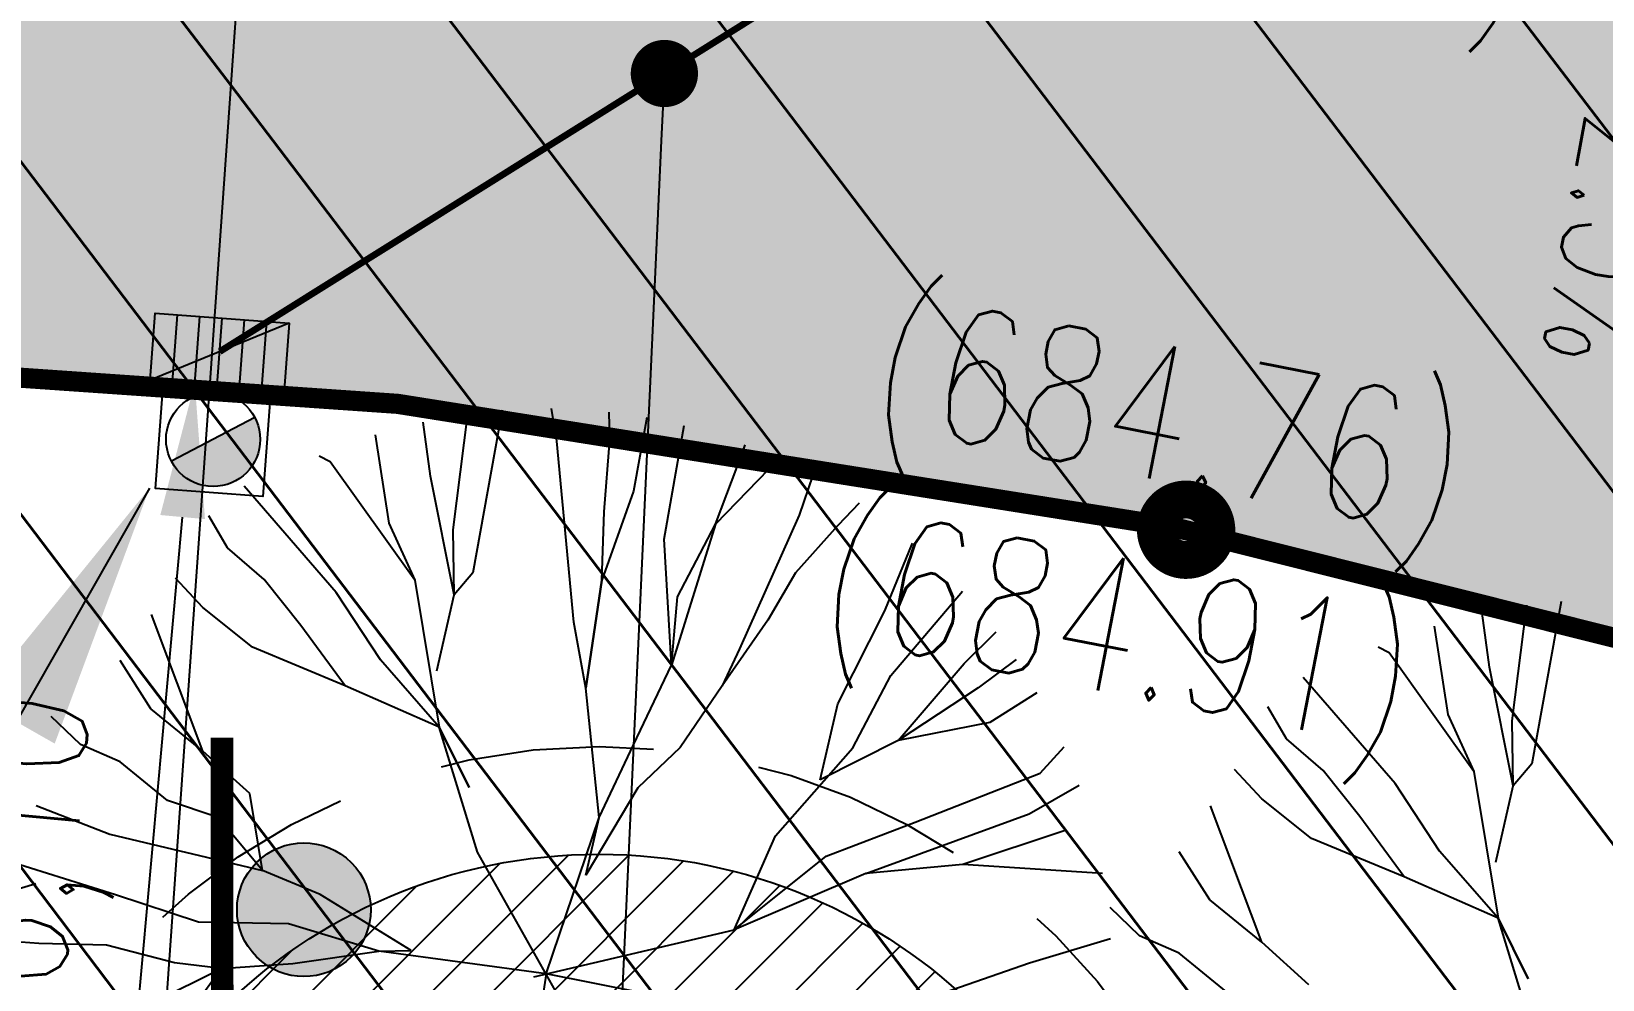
# Model space of a CAD drawing. Extents: x 352140 to 354978, y 6304672 to 6307963.
# Drawn here: x 352327.38 to 352339.06, y 6306019.34 to 6306026.39 of the extents above; entities that cross this region are included whole.
import ezdxf
from ezdxf import colors
from ezdxf.entities.mleader import LeaderData, LeaderLine
from ezdxf.enums import TextEntityAlignment as Align
from ezdxf.math import Vec2, Vec3

# ---------------------------------------------------------------- set-up
doc = ezdxf.new("R2010")
doc.units = 0
for name, pattern in [('CONTINUOS', [0]), ('DASHDOT', [1, 0.5, -0.25, 0, -0.25]), ('DASHDOTX2', [2, 1, -0.5, 0, -0.5]), ('DASHED', [19.049999999999997, 12.7, -6.35]), ('HIDDEN', [9.524999999999999, 6.35, -3.175])]:
    doc.linetypes.add(name, pattern=pattern)
doc.layers.get('0').update_dxf_attribs({"linetype": 'CONTINUOUS'})
for name, color, linetype in [('00-S2_ALL AREA APORTANTES', 150, 'CONTINUOUS'), ('00_All ext_Descarga sum', 1, 'CONTINUOUS'), ('00_All ext_Txt', 4, 'CONTINUOUS'), ('00_Demarc_Señal Proyectada', 1, 'CONTINUOUS'), ('00_S2_All ext_Sumidero', 3, 'CONTINUOUS'), ('01_Dem Ext_Transl_niv.anillo', 130, 'CONTINUOUS'), ('02_Geo ext_Acotamiento', 7, 'CONTINUOUS'), ('03_Pav ext_Escurrimiento', 2, 'CONTINUOUS'), ('03_Pav ext_HCV', 34, 'CONTINUOUS'), ('03_Pav ext_Vereda HC', 42, 'CONTINUOUS'), ('03_Pav proy_Solera Tipo A', 1, 'CONTINUOUS'), ('03_S3_Pav ext_Cota', 2, 'CONTINUOUS'), ('05_All ext_Txt', 4, 'CONTINUOUS'), ('Paisajismo', 253, 'CONTINUOUS')]:
    doc.layers.add(name, color=color, linetype=linetype)
doc.layers.add('EJE PROYECTADO', color=7, linetype='DASHDOTX2', lineweight=15)
doc.styles.add('JPG_2MM', font='simplex.shx', dxfattribs={"height": 1})
doc.styles.add('ROMANS', font='romans.shx', dxfattribs={"width": 0.75})
doc.dimstyles.new('acio', dxfattribs={"dimscale": 0, "dimtxt": 2, "dimasz": 2, "dimexe": 1, "dimexo": 1, "dimtad": 1, "dimrnd": 0.05, "dimzin": 1, "dimtxsty": 'ROMANS', "dimcen": 2.5, "dimclrt": 2, "dimaunit": 2, "dimazin": 0, "dimtfac": 1, "dimtmove": 0, "dimatfit": 3, "dimfxl": 1, "dimfxlon": 1, "dimarcsym": 0})
doc.dimstyles.new('Principal', dxfattribs={"dimscale": 0, "dimtxt": 2, "dimasz": 2, "dimexe": 1, "dimexo": 1, "dimtad": 1, "dimrnd": 0.05, "dimzin": 1, "dimtxsty": 'ROMANS', "dimcen": 2.5, "dimclrt": 2, "dimaunit": 2, "dimadec": 0, "dimazin": 0, "dimtfac": 1, "dimtmove": 0, "dimatfit": 3, "dimfxl": 1, "dimfxlon": 1, "dimarcsym": 0})
pattern_1 = [(127.2451660467093, (0, 0), (-1.263734244477452, -0.9607975902004564), [])]

# ---------------------------------------------------------------- blocks, each defined once
blk = doc.blocks.new('*U879')
h = blk.add_hatch(color=256)
edge = h.paths.add_edge_path()
edge.add_ellipse((0, 0), major_axis=(-0.4194812129581035, 0.4194812129581035), ratio=0.9999999968984781, start_angle=0, end_angle=360)
at = {"const_width": 0.2}
blk.add_lwpolyline([(-1.528137758868979, -0.7270930428057909), (1.68639813848722, -0.7232127214472257)], dxfattribs=at)
blk.add_ellipse((0, 0), major_axis=(-0.4194812129581035, 0.4194812129581035), ratio=0.9999999968984781, start_param=3.927291289987745, end_param=10.21047659716733)
blk = doc.blocks.new('_Dot')
at = {"color": 0, "linetype": 'ByBlock', "lineweight": -2}
blk.add_line((-0.5, 0), (-1, 0), dxfattribs=at)
at = {"color": 0, "linetype": 'ByBlock', "const_width": 0.5}
blk.add_lwpolyline([(-0.25, 0, 1), (0.25, 0, 1)], format="xyb", close=True, dxfattribs=at)
blk = doc.blocks.new('*U962')
at = {"layer": 'EJE PROYECTADO', "color": 7, "linetype": 'DASHDOT', "lineweight": 15, "ltscale": 4}
blk.add_arc((352323.9821354292, 6305956.91211073), 72.37226913880471, 63.50553329109514, 114.7343948820518, dxfattribs=at)
blk = doc.blocks.new('SUMIDEROS2-flat-36')
h = blk.add_hatch(color=256)
h.dxf.hatch_style = 1
h.paths.add_polyline_path([(-2384012.433764914, 5850958.890662028), (-2384013.236991516, 5850959.486335617), (-2384012.135928119, 5850959.292275329)])
h = blk.add_hatch(color=256)
h.dxf.hatch_style = 1
h.paths.add_polyline_path([(-2384013.425125614, 5850958.89225714, 1), (-2384012.727470282, 5850958.835011723)])
at = {"ltscale": 0.5}
blk.add_line((-2384012.135928119, 5850959.292275329), (-2384013.236991516, 5850959.486335617), dxfattribs=at)
for points in [[(-2384012.939154722, 5850959.887948919), (-2384012.135928119, 5850959.292275329), (-2384012.433764914, 5850958.890662028), (-2384013.236991516, 5850959.486335617)], [(-2384013.236991516, 5850959.486335617), (-2384012.939154722, 5850959.887948919), (-2384012.135928119, 5850959.292275329), (-2384012.433764914, 5850958.890662028)]]:
    blk.add_lwpolyline(points, close=True)
for points in [[(-2384013.103120416, 5850959.387056686), (-2384012.805283621, 5850959.788669988)], [(-2384012.969249316, 5850959.287777754), (-2384012.671412521, 5850959.689391055)], [(-2384012.835378215, 5850959.188498823), (-2384012.53754142, 5850959.590112124)], [(-2384012.701507115, 5850959.089219891), (-2384012.40367032, 5850959.490833192)], [(-2384012.701507115, 5850959.089219891), (-2384012.40367032, 5850959.490833192)], [(-2384012.514087574, 5850958.950229387), (-2384012.990626445, 5850958.307648106), (-2384013.633207727, 5850958.784186976), (-2384013.156668856, 5850959.426768258)], [(-2384012.567636014, 5850958.98994096), (-2384012.269799219, 5850959.391554261)], [(-2384012.727470282, 5850958.835011723), (-2384013.425125613, 5850958.89225714)]]:
    blk.add_lwpolyline(points)
blk.add_circle((-2384013.076297948, 5850958.863634431), 0.35, dxfattribs=at)
blk = doc.blocks.new('*D1352')
at = {"layer": '02_Geo ext_Acotamiento', "color": 0, "linetype": 'ByBlock', "lineweight": -2, "transparency": 16777216}
blk.add_line((352328.0176167181, 6306017.45825592), (352328.4999557082, 6306022.775710295), dxfattribs=at)
at = {"layer": '02_Geo ext_Acotamiento', "color": 0, "linetype": 'ByBlock', "transparency": 16777216}
blk.add_solid([(352328.3339705103, 6306022.790766585), (352328.6659409061, 6306022.760654005), (352328.5902934455, 6306023.771621482)], dxfattribs=at)
at = {"layer": '02_Geo ext_Acotamiento', "color": 2, "linetype": 'ByBlock', "transparency": 16777216, "insert": (352327.3095908203, 6306019.70103052), "char_height": 1, "attachment_point": 5, "rotation": 84.81696283952401, "style": 'ROMANS'}
blk.add_mtext('R66,10', dxfattribs=at)
blk = doc.blocks.new('1.0 - LO RECABARREN LOTEO PARQUE - VEGETACION PROPUESTA ETAPA MUNICIPAL')
at = {"layer": 'Paisajismo', "color": 251}
for p, q in [((352330.5103395779, 6306022.681366544), (352330.6189292844, 6306023.542297062)), ((352330.8749699307, 6306023.570183864), (352330.6571513934, 6306022.362131741)), ((352331.2822750426, 6306023.339956432), (352331.2411822072, 6306023.582735034)), ((352331.6758227732, 6306023.349795572), (352331.6719187397, 6306023.556566924)), ((352331.9511093124, 6306023.5156308), (352331.8524293865, 6306022.968337565)), ((352329.9317455674, 6306023.386446211), (352330.0317319679, 6306022.730827267)), ((352330.3419030309, 6306023.080695764), (352330.2878881233, 6306023.482350023)), ((352332.0804206693, 6306022.610383892), (352332.2291533955, 6306023.455497915)), ((352331.4082498099, 6306021.993929266), (352331.2822750426, 6306023.339956432)), ((352331.6325172725, 6306022.814499146), (352331.6758227732, 6306023.349795572)), ((352332.665611903, 6306023.261588567), (352332.6819197881, 6306023.313811284)), ((352329.5957430633, 6306023.187360359), (352329.5148389092, 6306023.229556697)), ((352330.2266778499, 6306022.306927465), (352329.5957430633, 6306023.187360359)), ((352332.4621285552, 6306022.723267836), (352332.665611903, 6306023.261588567)), ((352332.9339154466, 6306023.210137046), (352332.4621285552, 6306022.723267836)), ((352330.5194560179, 6306022.198528038), (352330.3419030309, 6306023.080695764)), ((352333.1839409992, 6306023.08640804), (352333.08262653, 6306022.790310354)), ((352329.6408685554, 6306022.21569395), (352328.9583231537, 6306023.004523489)), ((352331.8524293865, 6306022.968337565), (352331.6154051461, 6306022.306422599)), ((352331.6154051461, 6306022.306422599), (352331.6325172725, 6306022.814499146)), ((352333.5299179513, 6306022.879547291), (352333.3703155617, 6306022.713693)), ((352328.8334132988, 6306022.54785919), (352328.6953914778, 6306022.785768814)), ((352330.0317319679, 6306022.730827267), (352330.2266778499, 6306022.306927465)), ((352330.5194560179, 6306022.198528038), (352330.5103395779, 6306022.681366544)), ((352332.4621285552, 6306022.723267836), (352332.134744074, 6306021.674857358)), ((352332.1785539938, 6306022.183437984), (352332.4621285552, 6306022.723267836)), ((352333.08262653, 6306022.790310354), (352332.6388268073, 6306021.795783677)), ((352333.3703155617, 6306022.713693), (352333.0565147361, 6306022.360357406)), ((352332.134744074, 6306021.674857358), (352332.0804206693, 6306022.610383892)), ((352333.71955317, 6306022.0778194), (352333.9258717251, 6306022.581134746)), ((352329.1049196335, 6306022.312469878), (352328.8334132988, 6306022.54785919)), ((352330.6571513934, 6306022.362131741), (352330.5194560179, 6306022.198528038)), ((352333.0565147361, 6306022.360357406), (352332.8494983982, 6306022.009038001)), ((352328.6508400336, 6306022.102870702), (352328.4456126628, 6306022.320375329)), ((352329.378441243, 6306021.97022655), (352329.1049196335, 6306022.312469878)), ((352329.9708098626, 6306021.714173168), (352329.6408685554, 6306022.21569395)), ((352330.2266778499, 6306022.306927465), (352330.4075379458, 6306021.214665545)), ((352331.4970523349, 6306021.502474437), (352331.6154051461, 6306022.306422599)), ((352331.6154051461, 6306022.306422599), (352331.4970523349, 6306021.502474437)), ((352333.7652512848, 6306021.598747703), (352334.2971774134, 6306022.223848851)), ((352329.0184259615, 6306021.807928842), (352328.6508400336, 6306022.102870702)), ((352330.3893576738, 6306021.63255883), (352330.5194560179, 6306022.198528038)), ((352332.134744074, 6306021.674857358), (352332.1785539938, 6306022.183437984)), ((352338.3829915826, 6306021.259624552), (352338.4915812891, 6306022.120555069)), ((352338.7476219354, 6306022.148441872), (352338.5298033981, 6306020.940389749)), ((352328.6508672485, 6306021.03622169), (352328.2683045061, 6306022.051324859)), ((352331.4970523349, 6306021.502474437), (352331.4082498099, 6306021.993929266)), ((352332.8494983982, 6306022.009038001), (352332.5115216986, 6306021.521628557)), ((352333.3705799918, 6306021.386964846), (352333.71955317, 6306022.0778194)), ((352338.2145550356, 6306021.658953772), (352338.160540128, 6306022.060608031)), ((352329.7073760561, 6306021.52213126), (352329.378441243, 6306021.97022655)), ((352334.3101922956, 6306021.686462269), (352334.5483640886, 6306021.923653895)), ((352337.8043975721, 6306021.964704218), (352337.9043839726, 6306021.309085275)), ((352329.7073760561, 6306021.52213126), (352329.0184259615, 6306021.807928842)), ((352332.6388268073, 6306021.795783677), (352332.5115216986, 6306021.521628557)), ((352337.468395068, 6306021.765618367), (352337.3874909139, 6306021.807814705)), ((352338.0993298547, 6306020.885185473), (352337.468395068, 6306021.765618367)), ((352328.2627969115, 6306021.350901821), (352328.0348056268, 6306021.708855493)), ((352330.4075379458, 6306021.214665545), (352329.9708098626, 6306021.714173168)), ((352331.852178295, 6306021.081598981), (352332.134744074, 6306021.674857358)), ((352333.8182058096, 6306021.113660277), (352334.3101922956, 6306021.686462269)), ((352334.6952268519, 6306021.717989662), (352334.4141352765, 6306021.507295886)), ((352338.3921080226, 6306020.776786046), (352338.2145550356, 6306021.658953772)), ((352330.4075379458, 6306021.214665545), (352329.7073760561, 6306021.52213126)), ((352332.5115216986, 6306021.521628557), (352332.1997384325, 6306021.061435916)), ((352333.4816767825, 6306021.058914777), (352333.7652512848, 6306021.598747703)), ((352337.5135205601, 6306020.793951957), (352336.8309751584, 6306021.582781496)), ((352331.5953015862, 6306020.542270134), (352331.4970523349, 6306021.502474437)), ((352334.4141352765, 6306021.507295886), (352333.8182058096, 6306021.113660277)), ((352334.8495953401, 6306021.46913557), (352334.4994930986, 6306021.247276912)), ((352327.7393965631, 6306021.084115671), (352327.5217880085, 6306021.293797301)), ((352328.6508672485, 6306021.03622169), (352328.2627969115, 6306021.350901821)), ((352333.2404816372, 6306020.82099615), (352333.3705799918, 6306021.386964846)), ((352336.7060653035, 6306021.126117198), (352336.5680434825, 6306021.364026822)), ((352337.9043839726, 6306021.309085275), (352338.0993298547, 6306020.885185473)), ((352330.6296860403, 6306020.764554022), (352330.4075379458, 6306021.214665545)), ((352330.4075379458, 6306021.214665545), (352330.6296860403, 6306020.764554022)), ((352330.6921584777, 6306020.284702352), (352330.4075379458, 6306021.214665545)), ((352334.4994930986, 6306021.247276912), (352333.8182058096, 6306021.113660277)), ((352338.3921080226, 6306020.776786046), (352338.3829915826, 6306021.259624552)), ((352328.0355809025, 6306020.956087442), (352327.7393965631, 6306021.084115671)), ((352331.5953015862, 6306020.542270134), (352331.852178295, 6306021.081598981)), ((352332.1997384325, 6306021.061435916), (352331.8849288245, 6306020.761528846)), ((352332.9064574216, 6306020.406683261), (352333.4816767825, 6306021.058914777)), ((352333.8182058096, 6306021.113660277), (352333.2404816372, 6306020.82099615)), ((352334.873932553, 6306020.871411574), (352335.052244543, 6306021.067022992)), ((352336.9775716382, 6306020.890727886), (352336.7060653035, 6306021.126117198)), ((352328.3881826548, 6306020.668784793), (352328.0355809025, 6306020.956087442)), ((352328.9987284559, 6306020.720782372), (352328.6508672485, 6306021.03622169)), ((352338.5298033981, 6306020.940389749), (352338.3921080226, 6306020.776786046)), ((352333.9461113806, 6306020.506485783), (352334.873932553, 6306020.871411574)), ((352336.5234920383, 6306020.68112871), (352336.3182646675, 6306020.898633337)), ((352337.2510932477, 6306020.548484558), (352336.9775716382, 6306020.890727886)), ((352338.0993298547, 6306020.885185473), (352338.2801899505, 6306019.792923553)), ((352329.0923819519, 6306020.14760195), (352328.9987284559, 6306020.720782372)), ((352331.8849288245, 6306020.761528846), (352331.4965851075, 6306020.112825714)), ((352334.7938764635, 6306020.568569011), (352335.1651828061, 6306020.781541386)), ((352337.8434618673, 6306020.292431176), (352337.5135205601, 6306020.793951957)), ((352338.2620096785, 6306020.210816838), (352338.3921080226, 6306020.776786046)), ((352327.4115808643, 6306020.630439419), (352327.958591451, 6306020.419387463)), ((352328.7644581469, 6306020.542268759), (352328.3881826548, 6306020.668784793)), ((352336.5235192532, 6306019.614479697), (352336.1409565108, 6306020.629582867)), ((352336.8910779662, 6306020.38618685), (352336.5234920383, 6306020.68112871)), ((352329.0923819519, 6306020.14760195), (352328.7644581469, 6306020.542268759)), ((352331.2019442298, 6306019.37874038), (352331.5953015862, 6306020.542270134)), ((352331.4965851075, 6306020.112825714), (352331.5953015862, 6306020.542270134)), ((352333.2832372736, 6306020.253454503), (352333.9461113806, 6306020.506485783)), ((352333.5794216147, 6306020.125426274), (352334.7938764635, 6306020.568569011)), ((352337.5800280608, 6306020.100389268), (352337.2510932477, 6306020.548484558)), ((352327.958591451, 6306020.419387463), (352329.0923819519, 6306020.14760195)), ((352332.5992136936, 6306019.706060726), (352332.9064574216, 6306020.406683261)), ((352335.0688784351, 6306020.447511772), (352334.2992198386, 6306020.192464301)), ((352337.5800280608, 6306020.100389268), (352336.8910779662, 6306020.38618685)), ((352328.0008500033, 6306019.966650105), (352327.114314602, 6306020.24387467)), ((352331.2724566449, 6306019.253429763), (352330.6921584777, 6306020.284702352)), ((352332.5992136936, 6306019.706060726), (352333.2832372736, 6306020.253454503)), ((352336.1354489162, 6306019.929159828), (352335.9074576315, 6306020.287113501)), ((352338.2801899505, 6306019.792923553), (352337.8434618673, 6306020.292431176)), ((352329.0923819519, 6306020.14760195), (352329.0923819519, 6306020.14760195)), ((352329.5230572974, 6306019.968668541), (352329.0923819519, 6306020.14760195)), ((352333.5794216147, 6306020.125426274), (352332.5992136936, 6306019.706060726)), ((352334.2992198386, 6306020.192464301), (352333.5794216147, 6306020.125426274)), ((352334.2992198386, 6306020.192464301), (352333.5794216147, 6306020.125426274)), ((352335.3391001609, 6306020.12643783), (352334.2992198386, 6306020.192464301)), ((352326.805129848, 6306019.870773944), (352327.4083085972, 6306020.051556404)), ((352338.2801899505, 6306019.792923553), (352337.5800280608, 6306020.100389268)), ((352328.6189054099, 6306019.764529283), (352328.0008500033, 6306019.966650105)), ((352330.1985412399, 6306019.553838667), (352329.5230572974, 6306019.968668541)), ((352336.5235192532, 6306019.614479697), (352336.1354489162, 6306019.929159828)), ((352329.286823415, 6306019.750417946), (352328.6189054099, 6306019.764529283)), ((352335.6120485678, 6306019.662373679), (352335.3944400132, 6306019.872055309)), ((352338.502338045, 6306019.34281203), (352338.2801899505, 6306019.792923553)), ((352338.2801899505, 6306019.792923553), (352338.502338045, 6306019.34281203)), ((352338.5648104824, 6306018.86296036), (352338.2801899505, 6306019.792923553)), ((352329.9582722384, 6306019.549302165), (352329.286823415, 6306019.750417946)), ((352331.1102590074, 6306019.357262461), (352332.5992136936, 6306019.706060726)), ((352334.794663369, 6306019.461684269), (352335.3978421182, 6306019.642466729)), ((352335.9082329072, 6306019.53434545), (352335.6120485678, 6306019.662373679)), ((352327.4309533009, 6306019.604407275), (352327.2295244467, 6306019.620729148)), ((352327.9339558671, 6306019.593778879), (352327.4309533009, 6306019.604407275)), ((352328.4392371722, 6306019.462440723), (352327.9339558671, 6306019.593778879)), ((352329.3190672997, 6306019.457063567), (352329.9582722384, 6306019.549302165)), ((352329.9582722384, 6306019.549302165), (352330.1985412399, 6306019.553838667)), ((352331.2019442298, 6306019.37874038), (352329.9582722384, 6306019.549302165)), ((352336.2608346595, 6306019.2470428), (352335.9082329072, 6306019.53434545)), ((352336.8713804606, 6306019.29904038), (352336.5235192532, 6306019.614479697)), ((352328.2829462699, 6306019.170262791), (352328.7856425856, 6306019.420266692)), ((352328.7856425856, 6306019.420266692), (352328.4392371722, 6306019.462440723)), ((352328.5860489947, 6306019.143205407), (352328.7856425856, 6306019.420266692)), ((352328.7856425856, 6306019.420266692), (352329.3190672997, 6306019.457063567)), ((352333.7556662947, 6306019.099934233), (352334.794663369, 6306019.461684269)), ((352331.2019442298, 6306019.37874038), (352331.0483281807, 6306018.394033812)), ((352331.913679084, 6306019.238814389), (352331.2019442298, 6306019.37874038))]:
    blk.add_line(p, q, dxfattribs=at)

msp = doc.modelspace()

# ---------------------------------------------------------------- hatches: boundary and pattern name
at = {"layer": '00-S2_ALL AREA APORTANTES', "linetype": 'DASHED', "lineweight": 40, "ltscale": 0.25}
h = msp.add_hatch(dxfattribs=at)
h.set_pattern_fill('ANSI31', color=40, scale=0.5, angle=82.24516604670926)
h.set_pattern_definition(pattern_1)
h.paths.add_polyline_path([(352329.9577516248, 6306041.57653233, 0.1115037584291172), (352293.034131333, 6306035.929969454, 0.009384539626385514), (352290.3168473275, 6306034.820796145), (352295.2747028061, 6306023.347256945, -0.1201643154600436), (352329.0790281165, 6306029.104679774)])
h = msp.add_hatch(dxfattribs=at)
h.set_pattern_fill('ANSI31', color=82, scale=0.5, angle=82.24516604670926)
h.set_pattern_definition(pattern_1)
edge = h.paths.add_edge_path()
edge.add_arc((352323.998566368, 6305956.996935724), 84.7892684894108, 62.63224066019885, 85.96979794195472)
edge.add_line((352329.9577516248, 6306041.57653233), (352329.079125457, 6306029.106061342))
edge.add_arc((352323.6211101954, 6305955.186665764), 74.12062447947166, 58.2242339443909, 85.77709241488782, ccw=False)
edge.add_line((352362.6527550178, 6306018.197757452), (352368.6919578539, 6306029.142078953))
edge.add_line((352368.6919578539, 6306029.142078953), (352362.9762043863, 6306032.296097642))
h = msp.add_hatch(dxfattribs=at)
h.set_pattern_fill('ANSI31', color=150, scale=0.5, angle=82.24516604670926)
h.set_pattern_definition(pattern_1)
h.paths.add_polyline_path([(352329.0790281165, 6306029.104679774, 0.1201643154600436), (352295.2747028061, 6306023.347256945), (352300.2329957008, 6306011.872705468, -0.1201719451323547), (352328.200499289, 6306016.635590354)])
h = msp.add_hatch(dxfattribs=at)
h.set_pattern_fill('ANSI31', color=40, scale=0.5, angle=82.24516604670926)
h.set_pattern_definition(pattern_1)
h.paths.add_polyline_path([(352329.0790281165, 6306029.104679774), (352328.200499289, 6306016.635590354, -0.1007563429291701), (352351.2139975071, 6306010.232972499), (352356.6135521816, 6306007.253435951), (352362.6503608673, 6306018.193418741), (352357.3730907162, 6306021.103937387, 0.01039876730763909), (352356.2682284904, 6306021.68365954, 0.09829759573210275)])
at = {"layer": '01_Dem Ext_Transl_niv.anillo'}
h = msp.add_hatch(dxfattribs=at)
h.set_pattern_fill('ANSI31', color=256, scale=0.1)
h.set_pattern_definition([(45, (0, 0), (-0.2245064030267289, 0.2245064030267289), [])])
edge = h.paths.add_edge_path()
edge.add_arc((352331.5961558374, 6306016.26910808), 4, 0, 360)
at = {"layer": '03_Pav ext_HCV'}
h = msp.add_hatch(dxfattribs=at)
h.set_pattern_fill('SWAMP', color=256, scale=0.025, angle=-5.87842838446813e-10, style=0)
h.set_pattern_definition([(359.9999999994121, (0, 0), (0.3175000000056422, 0.5499261309017425), [0.079375, -0.555625]), (90, (0.0396875, -4.071855352894005e-13), (-0.3174999999943578, 0.5499261309082575), [0.0396875, -1.06016476181]), (90, (0.049609375, -5.089819191117507e-13), (-0.3174999999943578, 0.5499261309082575), [0.03175, -1.06810226181]), (90, (0.029765625, -3.053891514670504e-13), (-0.3174999999943578, 0.5499261309082575), [0.03175, -1.06810226181]), (59.99999999941215, (0.05953125000000001, -6.107783029341008e-13), (-0.3174999995629745, 0.5499261311573168), [0.0254, -0.6096]), (119.9999999994121, (0.01984375, -2.035927676447003e-13), (-0.6349999995686166, 2.555744082988348e-10), [0.0254, -0.6095999999999999])])
h.paths.add_polyline_path([(352360.868372727, 6306028.31840835, 0.2867501767208371), (352276.1412867496, 6306023.175510557, 0.01869958964940587), (352271.7705830562, 6306019.63894139, 0.1387730875209856), (352249.4208122046, 6305985.325619695, 0.08211699766830355), (352247.1096555825, 6305968.544474194), (352254.11489188, 6305968.473110226, -0.0849190631894005), (352256.1782145034, 6305983.480684427, -0.1378571209184878), (352276.3741181307, 6306014.365663016, -0.08216666129112944), (352277.762515263, 6306015.224032857), (352283.6096528716, 6306017.625902134, -0.7562922686620178), (352284.3226251645, 6306016.717655372), (352280.5182882363, 6306011.50930614, -0.05613840177760803), (352279.7611070714, 6306010.685063163, 0.1378525137337985), (352260.9870741788, 6305982.104565816), (352259.4697379309, 6305977.322016968, 0.03125424276533748), (352257.2518488735, 6305968.441153317), (352264.3677510897, 6305968.368661969, -0.02665530429574394), (352266.1419831768, 6305975.205145839), (352267.6593194248, 6305979.987694686, -0.1347586241790884), (352283.8411908795, 6306004.95120816, 0.05309188545623043), (352286.6875024904, 6306008.087643748), (352291.8375113436, 6306015.138292825, -0.1315344263085925), (352295.8643306832, 6306018.383788061, -0.2245901210606135), (352352.3677380227, 6306016.96834866, -0.1771469914567127), (352353.7775416014, 6306015.464844507), (352355.0256382796, 6306012.534005799, 0.1587547824207233), (352356.2473872155, 6306011.133888852), (352356.61527247, 6306010.904603812, 0.03127920765357715), (352404.2635354987, 6305985.296902456, 0.1549179150466921), (352406.0652175725, 6305985.073782303), (352409.3647523095, 6305985.688455695, -0.1516099281221849), (352411.13108648, 6305985.481296828, 0.09607903957190114), (352450.5630709757, 6305976.410355219, 0.02015954793188863), (352451.6638567296, 6305976.417867715, 0.03045081609371835), (352465.8170346431, 6305977.967684446, -0.006248532946582673), (352484.699637598, 6305980.9866748, 0.02063806963239873), (352496.4057222297, 6305983.221488672, 0.002065357639369774), (352497.5663418849, 6305983.498192595), (352495.9099347821, 6305990.600186132), (352492.9982529592, 6305990.597078585, -0.7874431456719597), (352492.7225948891, 6305991.73057545), (352495.3422021209, 6305993.034390673), (352493.6820656086, 6306000.152374386, 0.03088089592298866), (352481.5194309896, 6305996.589871377, -0.06443924997046216), (352455.7354173818, 6305990.740502411), (352459.2428169689, 6305990.830949344), (352455.7354173818, 6305990.740502411, -0.01148082269427051), (352451.0179998683, 6305990.402995264, -0.02776823934322075), (352440.8206754049, 6305991.327020614), (352444.24992591, 6305990.587070875), (352440.8206754049, 6305991.327020614, -0.07020690110198488), (352416.0878331155, 6305998.601983743), (352416.6023085983, 6305998.041795899), (352413.0038271977, 6305999.99411206, -0.03572216795586271)])
at = {"layer": '03_Pav ext_Vereda HC'}
h = msp.add_hatch(dxfattribs=at)
h.set_pattern_fill('DOTS', color=256, scale=0.2, style=0)
h.set_pattern_definition([(0, (0, 0), (0.15875, 0.3175), [0, -0.3175])])
h.paths.add_polyline_path([(352461.265296371, 6305996.923199476, -0.006361697274306652), (352458.5671843474, 6305996.559426215), (352458.8039589947, 6305994.573484398, 0.006373756063405232), (352461.5577246899, 6305994.944693554, 0.02254195958938864), (352495.2202422092, 6306001.482094497), (352495.3501705392, 6306000.925015167), (352499.2401742685, 6306001.85691995), (352499.1038702787, 6306002.441335492, 0.01837896598131039), (352525.9458107713, 6306010.280892), (352525.2850116004, 6306012.168839185, -0.04355006323617334)])
h.paths.add_polyline_path([(352444.877366273, 6305995.775925941), (352444.6389070644, 6305993.777767145, 0.01650058402313723), (352451.8286896291, 6305993.950240446), (352451.5914561742, 6305995.9400305, -0.01569666753639558)])
h.paths.add_polyline_path([(352418.7261703826, 6306002.697098588), (352417.8951709915, 6306000.876147664, 0.0775292981522187), (352437.6729332349, 6305994.479099461), (352437.9101192286, 6305996.466589406, -0.0775304526635592)])
h.paths.add_polyline_path([(352399.5545656244, 6306012.637413958, -0.01784411821687169), (352388.0635043115, 6306018.452636186), (352362.9762043863, 6306032.296097642, 0.175923676694206), (352305.5852803702, 6306039.762695248), (352306.1410247717, 6306037.827802296, -0.1750939250216685), (352362.0333407134, 6306030.532090019), (352387.0972738728, 6306016.701522614, 0.01781344841789345), (352398.6953473628, 6306010.831246005, -0.008288106280014222), (352411.7127329188, 6306004.189408959), (352412.5445683602, 6306006.012191901, 0.00823263315638628)])

# ---------------------------------------------------------------- linework, layer by layer
at = {"layer": '00-S2_ALL AREA APORTANTES', "color": 82, "ltscale": 0.25}
msp.add_lwpolyline([(352328.2004992891, 6306016.635590354), (352329.9577516248, 6306041.57653233)], dxfattribs=at)
at = {"layer": '00_All ext_Descarga sum', "linetype": 'DASHED', "ltscale": 0.05, "const_width": 0.04999999999999999}
msp.add_lwpolyline([(352337.5179787362, 6306029.473632147), (352328.7753986893, 6306024.00561337)], dxfattribs=at)
at = {"layer": '01_Dem Ext_Transl_niv.anillo', "linetype": 'HIDDEN', "ltscale": 0.25}
msp.add_circle((352331.5961558374, 6306016.26910808), 4.800279661046361, dxfattribs=at)
at = {"layer": '01_Dem Ext_Transl_niv.anillo'}
msp.add_circle((352331.5961558374, 6306016.26910808), 4, dxfattribs=at)
at = {"layer": '03_Pav proy_Solera Tipo A', "linetype": 'CONTINUOS', "ltscale": 0.1}
for points in [[(352495.4410324625, 6306000.53543655, 0.15, 0.15, 0.03654831785024035), (352481.0258578279, 6305996.410130865, 0.15, 0.15, -0.07469408750115974), (352451.0179998683, 6305990.402995264, 0.15, 0.15, -0.09976583314904501), (352415.5564465727, 6305998.845319113, 0.15, 0.15, -0.03740758269781178), (352360.868372727, 6306028.31840835, 0.15, 0.15, 0.2867501767208334), (352276.1412867496, 6306023.175510557, 0.15, 0.15, 0.01869958964940696), (352271.7705830562, 6306019.63894139, 0.15, 0.15, 0.1378571209131965), (352249.5015583397, 6305985.583602036, 0.15, 0.15, 0.09217522064023417), (352247.1896057732, 6305966.743566323, 0, 0, 0)], [(352264.0281204327, 6305966.572028466, 0.15, 0.15, -0.0335574034112401), (352266.1419831758, 6305975.205145836, 0.15, 0.15, 0), (352267.6593194267, 6305979.987694693, 0.15, 0.15, -0.1347579434719228), (352283.8410786806, 6306004.951108202, 0.15, 0.15, 0.05309515856015185), (352286.6875678708, 6306008.087733258, 0.15, 0.15, 0), (352291.8374797381, 6306015.138249555, 0.15, 0.15, -0.1315357890935337), (352295.8643306838, 6306018.383788061, 0.15, 0.15, -0.2245901210570153), (352352.3677380225, 6306016.96834866, 0.15, 0.15, -0.1771469914693911), (352353.7775416014, 6306015.464844507, 0.15, 0.15, 0), (352355.0256382797, 6306012.534005799, 0.15, 0.15, 0.1490816954832991), (352356.1511629222, 6306011.193860788, 0.15, 0.15, 0), (352356.6152724701, 6306010.904603812, 0.15, 0.15, 0.03127920765324992), (352404.2635354982, 6305985.296902456, 0.15, 0.15, 0.1549219160195402), (352406.0652636653, 6305985.07379089, 0.15, 0.15, 0), (352409.3647523085, 6305985.688455695, 0.15, 0.15, -0.1516099280821752), (352411.1310864787, 6305985.481296829, 0.15, 0.15, 0.09600108608075081), (352450.5302618403, 6305976.411493857, 0.15, 0.15, 0.02076076245267907), (352451.6638567296, 6305976.417867715, 0.15, 0.15, 0.03092217794464216), (352466.0342140601, 6305978.005164503, 0.15, 0.15, -0.006176517371392956), (352484.699637598, 6305980.9866748, 0.15, 0.15, 0.02063806963239604), (352496.4057222297, 6305983.221488672, 0.15, 0.15, 0.005181598086193153), (352499.3130523285, 6305983.933805004, 0, 0, 0)]]:
    msp.add_lwpolyline(points, format="xyseb", dxfattribs=at)
at = {"layer": '03_S3_Pav ext_Cota', "const_width": 0.4500000000000001}
msp.add_lwpolyline([(352335.8381668176, 6306022.752511474, 1), (352336.0810309396, 6306022.61067149, 1)], format="xyb", close=True, dxfattribs=at)

# ---------------------------------------------------------------- block references
at = {"layer": '00_Demarc_Señal Proyectada', "xscale": 0.8375902919963977, "yscale": 0.8375902919963977, "zscale": 0.8375902919963977, "rotation": 270}
msp.add_blockref('*U879', (352329.4010249237, 6306019.856427535), dxfattribs=at)
at = {"layer": '00_S2_All ext_Sumidero', "ltscale": 0.5, "rotation": 32.28632014168686}
msp.add_blockref('SUMIDEROS2-flat-36', (5493040.811077627, 2633106.632362382), dxfattribs=at)
at = {"layer": 'EJE PROYECTADO', "color": 7, "linetype": 'DASHDOTX2', "lineweight": 15, "ltscale": 4}
msp.add_blockref('*U962', (0, 0), dxfattribs=at)
at = {"layer": 'Paisajismo'}
msp.add_blockref('1.0 - LO RECABARREN LOTEO PARQUE - VEGETACION PROPUESTA ETAPA MUNICIPAL', (0, 0), dxfattribs=at)

# ---------------------------------------------------------------- texts
at = {"layer": '03_Pav ext_Escurrimiento', "style": 'ROMANS', "oblique": 359.8722847085243, "width": 0.5978430108135433}
msp.add_text('2.5%%%', height=0.9996819884283765, rotation=259.582504839465, dxfattribs=at).set_placement((352338.768659275, 6306024.882921293), align=Align.CENTER)
at = {"layer": '03_S3_Pav ext_Cota', "style": 'JPG_2MM', "width": 0.75}
for s, p in [('(684.90)', (352334.1231392775, 6306027.33911765)), ('(684.76)', (352333.5716569124, 6306023.471770739)), ('(684.91)', (352333.1892371274, 6306021.89734944))]:
    msp.add_text(s, height=0.9999999999999994, rotation=349.0267236374274, dxfattribs=at).set_placement(p)

# ---------------------------------------------------------------- dimensions: what is measured, and where the dimension line sits
at = {"layer": '02_Geo ext_Acotamiento', "linetype": 'ByBlock'}
dim = msp.add_radius_dim(center=(352322.6199271226, 6305957.952454513), mpoint=(352328.5902934455, 6306023.771621482), dimstyle='Principal', override={"dimaunit": 0, "dimfxl": 0.22, "dimarcsym": 1}, dxfattribs=at)
dim.commit()
dim.dimension.update_dxf_attribs({"geometry": '*D1352', "text_midpoint": (352328.2136173446, 6306019.619027514), "dimtype": 164})

# ---------------------------------------------------------------- leaders
at = {"layer": '00_All ext_Txt'}
msp.add_leader([(352328.2541835057, 6306022.991640439, -6.988803352851813e-08), (352324.335810998, 6306016.122273915, -6.988803352851813e-08)], dimstyle='acio', override={"dimscale": 0, "dimgap": 0.625, "dimtad": 0, "dimfxl": 2}, dxfattribs=at)
at = {"layer": '05_All ext_Txt'}
ml = msp.add_multileader_mtext('Standard', dxfattribs=at)
ml.set_content('{\\C256;DESCARGA SUM \\PHDPE DN 300\\PL=10.3m i=1%min}', color=2, style='ROMANS')
ml.set_leader_properties(color=7)
ml.set_arrow_properties(name='DOT')
ml.build(insert=Vec2(0, 0))
ml.multileader.update_dxf_attribs({"text_left_attachment_type": 6, "text_right_attachment_type": 6, "dogleg_length": 0, "arrow_head_size": 0.5})
ctx = ml.context
ctx.base_point, ctx.char_height, ctx.arrow_head_size, ctx.landing_gap_size, ctx.plane_origin, ctx.plane_x_axis, ctx.plane_y_axis = Vec3(352320.8613085687, 6306010.214648896, 4.074955693108433e-08), 1, 0.5, 0.05000000250530529, Vec3(352363.2695710271, 6306030.158659764, -1.649952747696355e-08), Vec3(1, -1.387778780781446e-15, -3.517525297178413e-09), Vec3(1.403991249853975e-15, 1, 4.609055430399856e-09)
ctx.left_attachment, ctx.right_attachment = 6, 6
notes = []
notes.append((ctx, [(1, (1, 1, 0), (352331.3541657166, 6306010.214648896, 3.840666473780183e-09), (-1, 1.387778780781445e-15, 3.517525297178412e-09), 0, [(1, [(352332.0811939727, 6306026.073212475, 7.437632477782703e-08)], 0, [])])]))
ctx.mtext.insert, ctx.mtext.text_direction, ctx.mtext.rotation, ctx.mtext.line_spacing_factor, ctx.mtext.line_spacing_style, ctx.mtext.flow_direction, ctx.mtext.extrusion = Vec3(352320.9113085712, 6306011.414648896, 4.610454717389275e-08), Vec3(1, -1.387778780781446e-15, -3.517525297178413e-09), 6.283185307179584, 0.8999999999999998, 2, 5, Vec3(3.517525297178408e-09, -4.609055430399862e-09, 1)
ml = msp.add_multileader_mtext('Standard', dxfattribs=at)
ml.set_content('{\\C256;COLECTOR N°12^JHDPE DN 375\\PL=31.0m i=2.9%}', color=2, style='ROMANS')
ml.set_leader_properties(color=7)
ml.set_arrow_properties(name='DOT')
ml.build(insert=Vec2(0, 0))
ml.multileader.update_dxf_attribs({"text_left_attachment_type": 6, "text_right_attachment_type": 6, "dogleg_length": 0.4164050059420628, "arrow_head_size": 0.5})
ctx = ml.context
ctx.base_point, ctx.char_height, ctx.arrow_head_size, ctx.landing_gap_size, ctx.plane_origin, ctx.plane_x_axis, ctx.plane_y_axis = Vec3(352336.5173283126, 6306009.561263674, 4.175578322350553e-08), 1, 0.5, 0.05000000250530529, Vec3(352378.2390793601, 6306000.829485917, -1.452467792110037e-07), Vec3(1, -1.387778780781446e-15, -3.517525297178413e-09), Vec3(1.403991249853975e-15, 1, 4.609055430399856e-09)
ctx.left_attachment, ctx.right_attachment = 6, 6
notes.append((ctx, [(1, (1, 1, 0), (352347.1219431782, 6306009.561263674, 4.453782166877354e-09), (-1, 1.387778780781445e-15, 3.517525297178412e-09), 1.040329146316736, [(1, [(352354.6624756377, 6306021.51086022, 3.300612133966562e-08)], 0, [])])]))
ctx.mtext.insert, ctx.mtext.text_direction, ctx.mtext.rotation, ctx.mtext.width, ctx.mtext.line_spacing_factor, ctx.mtext.line_spacing_style, ctx.mtext.flow_direction, ctx.mtext.extrusion = Vec3(352336.5673283151, 6306010.761263674, 4.711077346631395e-08), Vec3(1, -1.387778780781446e-15, -3.517525297178413e-09), 6.283185307179584, 10.65136143063419, 0.8999999999999998, 2, 5, Vec3(3.517525297178408e-09, -4.609055430399862e-09, 1)
for ctx, leaders in notes:
    for number, flags, end, landing, length, lines in leaders:
        leader = LeaderData()
        leader.index, (leader.has_last_leader_line, leader.has_dogleg_vector, leader.attachment_direction) = number, flags
        leader.last_leader_point, leader.dogleg_vector, leader.dogleg_length = Vec3(end), Vec3(landing), length
        for number, points, colour, breaks in lines:
            line = LeaderLine()
            line.index, line.vertices, line.color, line.breaks = number, Vec3.list(points), colors.encode_raw_color(colour), breaks
            leader.lines.append(line)
        ctx.leaders.append(leader)

doc.saveas('drawing.dxf')
